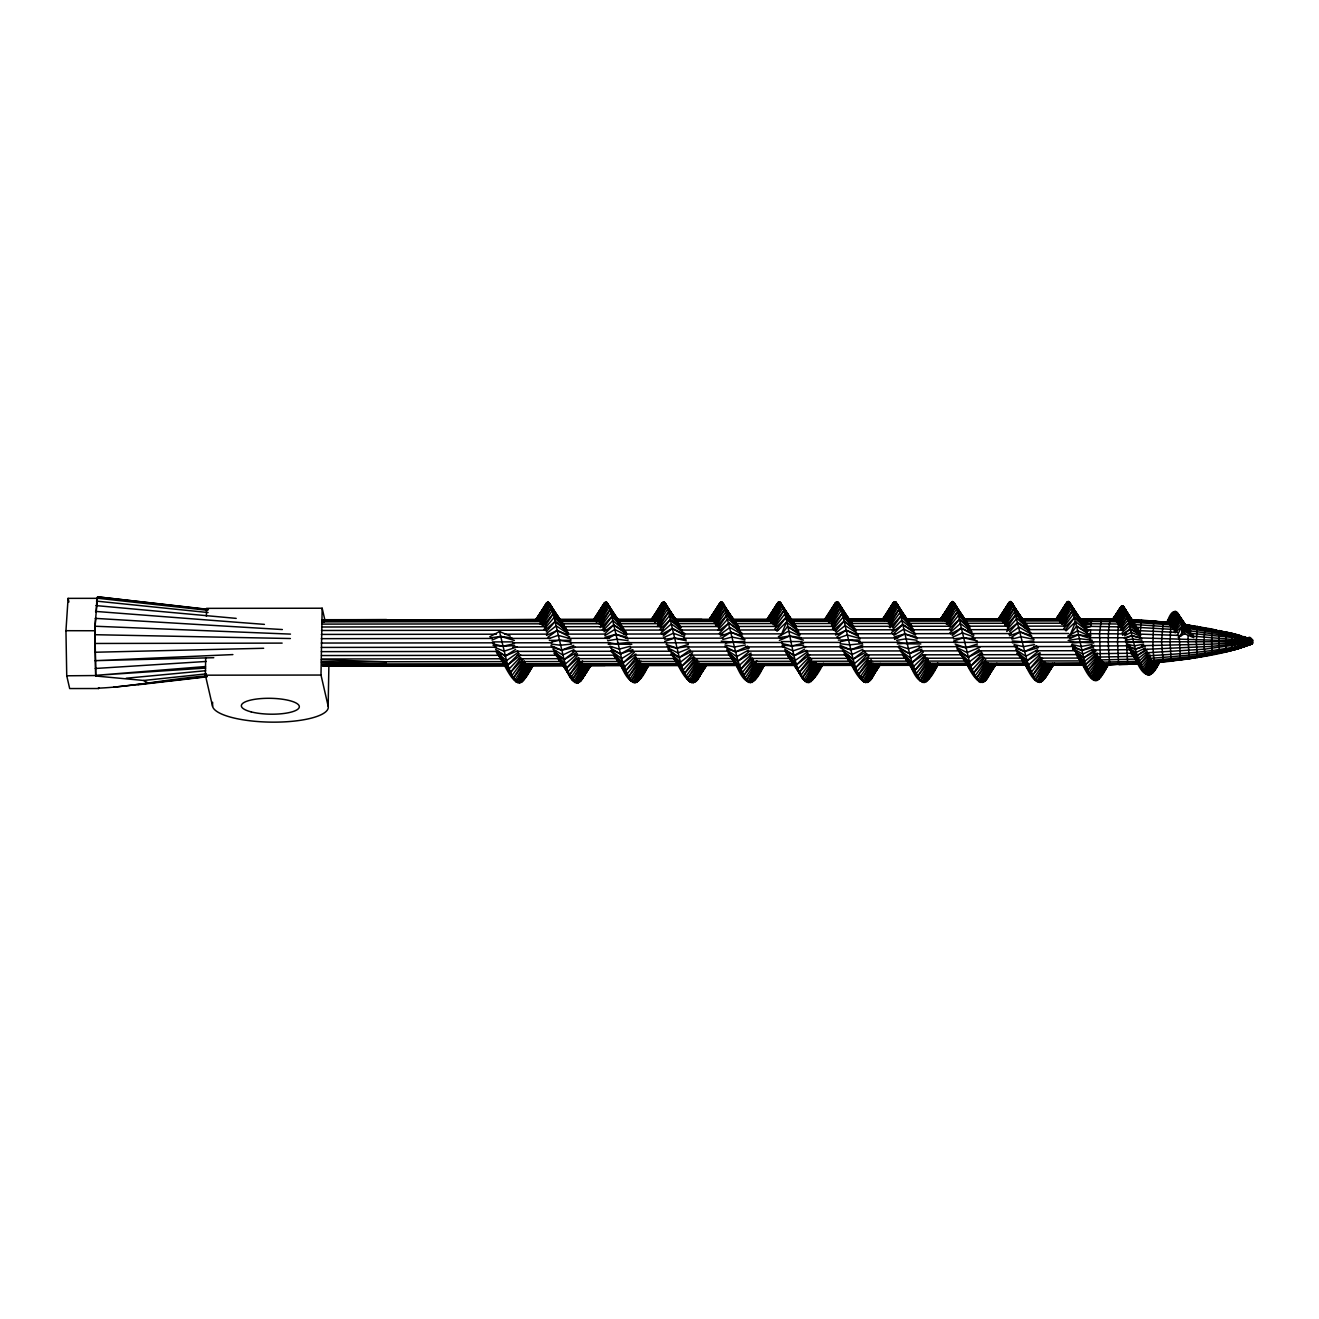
<?xml version="1.0" encoding="UTF-8"?>
<svg xmlns="http://www.w3.org/2000/svg" width="1319" height="1319" viewBox="0 0 1319 1319"><rect width="100%" height="100%" fill="white"/><g stroke="black" fill="none" stroke-linecap="round" stroke-linejoin="round"><path stroke-width="1.5" d="M206.423 673.861L143.689 680.472L95.71 676.02L94.952 626.228L97.573 596.847L207.99 609.345M1123.079 630.218L1090.533 629.971L1090.335 641.842L1126.426 641.809L1127.729 664.199L1139.435 663.82M1126.426 641.809L1126.459 637.786L1090.351 637.704M1185.204 625.288L1225.697 632.312L1252.456 639.946L1238.244 634.983L1238.343 648.783L1252.473 643.557C1250.461 646.129 1250.412 637.423 1252.473 639.946L1225.582 633.005L1185.023 626.492M328.876 665.699L328.167 706.176A57.937 15.877 1 0 1 274.022 722.152A57.937 15.877 1 0 1 212.557 706.308L205.385 675.18L205.682 657.917M206.407 616.286L206.539 608.356L322.166 608.224L324.853 619.897M212.557 706.308L212.623 702.269M328.167 706.176L320.995 675.048L322.166 608.224M1171.371 622.667L1141.281 620.078L1139.83 637.901L1252.358 641.413L1251.187 641.743M1188.007 635.857L1189.128 658.873L1231.666 650.448L1231.649 633.301L1238.327 634.95L1238.557 636.137M1250.132 643.045L1249.95 644.892L1252.456 643.557C1221.361 656.087 1187.116 659.022 1154.059 662.649L1152.872 645.552L1153.548 623.392L1154.257 620.985L1159.698 621.974M1183.885 624.25L1235.062 634.159L1225.813 631.933L1225.961 651.949L1248.318 645.304L1253.05 642.155L1250.28 642.633M1248.417 644.2C1248.615 650.185 1245.383 630.334 1252.456 639.946L1226.06 632.131L1185.814 624.942M98.595 688.518L98.645 687.644L98.595 688.518L69.676 688.551L66.741 675.79L65.95 630.696L68.093 598.364L96.996 598.331L96.073 612.296M95.71 676.02L94.853 630.663L95.677 618.265M95.66 675.542L66.741 675.79M1115.478 619.073L1091.885 618.809L1090.681 626.624L1084.96 628.091M1079.849 620.936L1080.129 619.468L1118.545 620.194L1117.539 641.809L1118.578 663.572L1119.122 664.677L1127.992 664.38M1251.896 642.386L1251.385 639.385L1252.489 639.979L1243.768 636.566L1243.784 647.085L1244.081 645.7M1133.153 620.721L1170.909 623.541L1170.052 641.809L1171.173 661.017L1189.128 658.873L1189.524 657.554M1175.114 632.856L1182.335 625.767L1183.835 630.993L1180.901 635.742C1185.352 625.536 1175.41 595.166 1166.87 623.26M1171.849 659.665L1171.404 661.165L1156.038 662.666M1180.868 658.659L1180.439 660.077L1179.235 635.428L1139.896 634.126M1197.734 627.58L1197.372 626.278L1196.317 641.825L1197.421 657.587L1197.784 656.367M1205.582 628.833C1203.62 630.086 1203.653 653.532 1205.615 655.114M1212.985 653.812C1211.221 652.377 1211.188 631.24 1212.952 630.119M1223.076 651.355L1225.961 651.949M1049.594 665.139L1080.492 665.089L1081.052 663.787M1180.901 635.742L1183.077 628.322L1193.118 635M601.777 608.999L604.267 603.03L606.691 602.354L617.177 619.073M775.539 607.696L778.012 602.42L779.628 601.843C792.439 615.264 793.741 724.18 823.419 663.325M1064.581 607.35L1067.055 602.058L1068.654 601.497L1081.085 620.573M1118.842 611.126L1120.078 608.01L1112.148 619.897M1171.107 617.457L1173.069 613.137M850.392 662.286C857.334 677.966 868.644 693.843 875.536 669.673M940.496 619.749L952.565 601.546L964.881 619.468L1003.957 619.551M1087.829 631.306L1075.595 621.678L1070.237 634.802L1076.584 626.129L1070.286 603.344L1060.229 620.589M798.786 631.669L786.553 622.024L781.145 635.148L787.542 626.476L799.693 633.483M676.598 662.22C683.407 676.367 694.272 694.569 701.576 671.305M965.623 661.858C972.433 676.004 983.298 694.223 990.618 670.959M386.434 620.309L539.042 619.468M536.619 620.507L546.627 602.882L535.019 621.348L546.627 602.882L548.226 602.074L560.624 620.309M502.654 661.891C516.207 688.617 520.989 688.864 533.074 664.908M821.638 664.809L813.856 678.18L822.116 664.545M620.045 663.375C629.707 687.463 638.412 688.205 648.157 665.666M910.126 664.727C920.134 690.562 928.807 684.231 938.304 663.655M1102.602 664.792L1119.386 664.133L1104.695 664.941M1136.319 660.44C1144.035 679.813 1152.839 678.197 1159.516 661.808M719.564 603.393L710.018 619.023L721.18 601.86L734.419 620.491M999.044 618.677L1010.206 601.497L1023.462 620.128M1081.201 661.462C1092.495 686.886 1098.249 685.303 1108.751 663.49M1171.223 625.222L1177.537 613.038L1186.457 626.129M1168.354 624.068L1174.982 611.34L1167.381 623.195M757.815 663.671L746.241 680.423L735.441 663.078C745.12 688.056 754.353 687.727 763.882 665.386L759.117 671.932M1024.335 662.633C1037.525 691.601 1042.208 684.495 1054.062 663.441L1046.775 674.751L1054.59 663.391M1155.708 660.687L1148.157 675.13L1156.878 661.446M1159.022 660.588L1152.311 673.3L1159.632 661.742M597.095 620.474L606.691 602.354L617.292 619.386L654.323 619.32M587.565 664.924L578.035 682.945C568.637 682.154 567.483 667.859 561.35 662.649M654.719 622.683L665.139 603.03L664.331 602.173L661.907 603.195L651.223 619.963L661.907 603.195L651.85 620.573M702.664 664.809L693.069 682.929L703.538 665.815M770.89 620.491L780.436 602.47L792.059 620.919L782.068 605.503L770.807 622.7M761.508 664.628L752.044 682.5L762.398 665.452M886.121 620.128L895.716 602.008L893.309 602.684L883.252 619.287M876.607 664.578L867.078 682.599L878.52 663.77M944.701 620.557L954.181 602.684L960.232 613.137M991.69 664.463L982.094 682.582L993.619 663.754M1059.932 620.128L1069.462 602.123L1081.184 620.738M1050.551 664.281L1041.07 682.154L1052.463 663.391M540.427 621.364L549.858 603.69L557.953 617.407M528.721 665.007L519.059 683.176L529.595 666.079M646.425 664.644L636.995 682.319L647.299 665.37M712.326 620.177L721.971 601.992L731.468 617.374M828.53 622.782L838.884 603.344L838.076 602.222L835.652 602.536L825.018 619.452L833.179 608.158M817.747 664.644L808.102 682.83L819.676 664.018M935.468 664.281L926.037 681.972L937.364 663.309M1001.352 619.815L1011.014 601.645L1018.4 613.599M538.185 620.903L548.226 602.074L556.634 615.759M644.15 664.133L634.093 682.978L644.678 665.947M828.134 618.842L837.268 601.728L846.716 617.111M933.192 663.787L923.135 682.615L934.775 663.886M531.326 664.595L521.961 682.038L532.216 665.221M714.238 621.529L723.603 604.086L737.997 661.182L744.806 678.428L756.859 660.704M820.369 664.232L811.004 681.692L821.259 664.875M1003.264 621.183L1012.629 603.739L1027.039 660.835L1033.849 678.065L1044.796 661.957M653.416 620.705L663.523 601.909L668.749 610.433M759.249 663.869L749.126 682.665L760.832 664.067M942.442 620.359L952.565 601.546L958.831 611.785M1048.275 663.523L1038.168 682.319L1049.858 663.704M1115.956 621.084L1123.689 606.789L1122.485 605.8L1112.692 619.369M1177.092 635.494L1182.335 625.767L1191.073 633.549M599.007 622.106L608.323 604.926L607.498 603.344L596.386 622.601M584.96 664.529L575.133 682.615L569.94 674.124M704.346 665.848L695.97 681.313L706.16 664.677M768.993 619.914L778.82 601.827L780.897 605.223M888.05 621.76L897.349 604.58L895.716 602.008L884.439 620.507M873.986 664.182L864.159 682.269L860.004 675.476M994.312 663.787L984.996 680.967L995.202 664.314M1058.019 619.567L1067.846 601.48L1057.393 618.595M1104.943 664.545L1096.089 680.802L1106.394 663.671M1169.112 623.31L1175.625 611.34M1115.033 619.501L1122.485 605.8L1131.768 621.2M1106.888 663.968L1098.249 679.763L1107.317 664.595M1151.289 674.223L1158.016 661.907L1163.21 661.577L1161.561 641.809L1163.16 622.271M595.182 620.177L605.075 602.206L593.501 621.002M589.807 664.661L580.921 680.851L578.035 682.945L588.455 665.831M700.043 664.149L690.167 682.121L687.067 677.059M772.192 623.491L782.068 605.503L793.675 622.337M884.225 619.815L894.117 601.843L883.582 618.941M878.85 664.298L869.963 680.489L879.658 664.792M989.085 663.803L979.193 681.775L976.093 676.713M1061.234 623.145L1071.11 605.157L1083.872 623.673M526.1 664.084L516.158 681.89L507.947 668.502M657.967 622.37L666.787 606.526L665.139 603.03L654.356 620.491M710.43 620.128L720.372 602.321L709.787 619.353M762.778 665.848L754.913 679.928L763.503 666.194M816.131 661.94L805.2 681.527L798.011 669.821M946.02 623.788L955.83 606.179L954.181 602.684L943.398 620.128M999.456 619.782L1009.398 601.975L998.829 618.99M1052.793 663.721L1043.956 679.582L1053.601 664.116M1117.869 621.678L1124.909 609.098L1123.689 606.789L1115.165 620.853M1102.981 664.248L1093.929 680.357L1090.879 675.312M1172.162 624.86L1178.197 614.159L1186.193 625.833M1147.118 674.784L1154.174 662.303M541.763 624.827L551.523 607.63L549.858 603.69L539.125 620.87M590.632 665.139L580.921 680.851L590.961 664.694M641.199 663.589L631.191 681.198L625.058 671.272M647.678 665.534L639.88 679.285L648.404 665.782M825.661 620.144L835.652 602.536L824.754 619.122M831.761 622.749L840.549 607.284L838.884 603.344L828.167 620.524M930.241 663.243L920.233 680.851L910.011 664.298M937.694 663.457L928.906 678.922L938.518 663.754M1114.192 618.677L1121.282 606.212L1112.923 619.666L1120.078 608.01M538.828 620.458L549.034 602.585L558.052 617.704M520.51 682.912L530.189 665.98M653.696 620.804L664.331 602.173L675.295 620.771M635.544 682.945L645.271 665.93M694.519 682.418L704.742 664.545M769.9 618.858L779.628 601.843L787.558 615.445M827.854 620.111L838.076 602.222L848.101 619.023M809.553 682.566L820.187 663.935M942.739 620.441L953.373 601.81L960.347 613.648M924.586 682.599L935.286 663.886M983.562 682.071L993.768 664.199M1058.943 618.512L1068.654 601.497L1077.574 616.781M1115.346 619.666L1123.079 606.13L1132.048 621.348M1097.161 680.472L1106.839 663.539M1169.491 623.475L1176.251 611.62L1183.225 623.458M1150.25 674.85L1157.983 661.297M595.133 620.721L605.883 601.975M579.486 682.187L588.62 666.26M712.623 620.458L722.779 602.75L730.841 616.055M750.577 682.896L760.354 665.848M893.309 602.684L883.334 619.188M885.131 618.677L894.909 601.629L896.887 605.025M868.512 681.841L878.685 664.133M1001.665 620.095L1011.821 602.387L1020.89 617.374M1039.619 682.533L1050.369 663.787M1108.372 663.325L1100.359 677.274L1108.751 663.737M576.584 683.094L586.411 666.046M711.337 618.891L721.18 601.86L723.125 605.256M753.479 681.511L762.58 665.765M886.434 620.491L896.524 602.997L906.219 618.726M865.61 682.731L876.426 663.985M1000.379 618.545L1010.206 601.497L1013.14 606.608M1042.521 681.165L1052.628 663.655M532.596 665.155L524.83 678.543L533.321 665.337M715.574 625.206L725.285 608.471L738.211 625.701M756.298 663.061L746.241 680.423L741.278 671.503M941.898 618.479L950.95 602.849L940.266 619.617M1004.616 624.843L1014.311 608.125L1027.254 625.338M1045.324 662.699L1035.267 680.06L1024.467 662.732M536.553 620.87L547.434 602.173M638.445 681.099L647.481 665.567M702.483 664.149L691.618 682.83L689.656 679.433M771.203 620.952L781.244 603.706M826.584 618.825L836.46 601.827M927.488 680.736L937.529 663.49M980.644 682.484L991.525 663.787M1113.978 619.435L1121.875 605.833L1123.837 609.23M1117.259 619.848L1124.299 607.779L1132.939 621.562M1095.017 680.769L1104.893 663.787M1099.304 678.691L1107.35 664.891M527.551 665.93L517.609 682.83L515.68 679.466M523.412 680.571L532.398 665.32M651.784 620.837L662.715 602.255M655.972 621.447L665.963 604.498L676.828 621.43M817.582 663.886L806.651 682.484L804.705 679.104M812.438 680.225L821.44 664.957M941.815 618.792L951.757 601.893M944.998 621.101L954.989 604.151L965.871 621.068M582.355 662.83L572.248 679.895L561.498 662.847M768.103 618.974L777.204 603.607L767.543 618.529M871.397 662.468L861.274 679.549L850.524 662.501M1057.129 618.627L1066.23 603.245L1055.497 619.831M600.706 625.387L610.021 609.757L608.323 604.926L597.705 621.447M643.639 663.935L632.642 682.385L630.597 678.823M706.061 665.188L698.806 677.356L706.704 665.337M768.021 619.188L778.012 602.42M889.731 625.041L899.047 609.394L897.349 604.58L886.731 621.084M921.684 682.038L932.681 663.589M995.087 664.842L987.849 677.01L996.867 663.259M1057.047 618.842L1067.055 602.058M539.751 623.673L550.683 605.388L561.597 621.974M697.405 679.615L706.341 664.661L703.934 668.024M829.783 621.661L839.708 605.025L849.535 619.963M986.431 679.269L995.383 664.298M1149.195 675.147L1157.422 661.462M1114.291 619.419L1122.485 605.8L1128.124 615.989M1102.074 661.363L1091.786 678.428L1082.272 663.094M593.22 621.298L604.267 603.03M758.738 663.572L747.675 681.841L742.581 673.036M1046.758 664.891L1036.718 681.494L1032.645 674.438M1169.854 623.805L1176.894 612.181L1183.011 622.749M1151.372 659.665L1144.002 671.866L1135.263 658.841M536.833 620.837L548.226 602.074L551.194 607.498M593.286 621.216L603.459 604.465L592.66 620.804M710.644 620.655L721.971 601.992L725.945 609.197M697.454 662.187L687.281 678.939L676.449 661.907M826.914 618.776L837.268 601.728L840.219 607.152M1000.709 618.595L1011.014 601.645L1012.992 605.24M986.48 661.841L976.324 678.593L965.492 661.561M595.413 620.87L606.691 602.354L614.654 616.632M582.355 678.922L590.78 665.056M652.064 620.721L663.523 601.909L665.37 605.322M713.892 623.343L724.428 606.015L735.408 622.238M871.381 678.56L879.822 664.71M942.145 618.66L952.565 601.546L955.319 606.674M1002.918 622.98L1013.47 605.652L1024.434 621.876M1118.792 624.794L1126.179 612.643L1124.909 609.098L1116.566 622.238M768.35 618.941L778.82 601.827L780.65 605.24M769.208 620.787L780.436 602.47L787.443 614.835M774.517 625.865L783.783 610.746L796.429 626.393M880.004 664.331L872.799 676.103L880.647 664.397M1058.25 620.425L1069.462 602.123L1077.491 616.253M1063.559 625.519L1072.825 610.4L1086.724 627.613M584.416 664.133L573.683 681.56L568.621 672.855M873.442 663.787L862.708 681.198L854.613 667.282M998.928 618.71L1008.59 603.03M1103.591 662.154L1092.857 679.582L1086.774 669.145M1167.266 622.7L1173.712 612.247M1167.134 622.914L1172.426 614.308L1165.238 624.019M1153.581 661.94L1146.079 674.124L1141.001 665.436M1173.844 629.344L1180.208 619.04L1190.661 630.927M599.716 622.271L609.164 607.07L619.732 622.255M756.331 677.785L763.685 665.963M888.742 621.925L898.19 606.724L908.775 621.892M1045.373 677.438L1053.766 663.919M1118.199 622.552L1125.536 610.73L1133.779 622.535M1101.414 675.526L1108.751 663.704M1171.503 627.366L1178.856 615.544L1187.084 627.349M1154.356 670.58L1159.599 662.122M524.204 660.77L513.289 678.246L503.907 662.286M812.141 662.171L802.331 677.884L791.697 661.528M1153.334 672.08L1159.615 662.006M1167.018 623.376L1174.355 611.653M1155.362 668.799L1159.566 662.072M699.499 663.671L688.716 680.818L680.653 667.117M988.541 663.309L977.758 680.472L970.702 668.486M1104.448 663.605L1093.929 680.357L1092 676.812M659.302 626.739L668.519 612.181L666.787 606.526L656.697 621.595M712.936 620.952L723.603 604.086M948.345 626.377L957.561 611.818L955.83 606.179L945.739 621.233M1001.962 620.606L1012.629 603.739M585.817 665.848L575.133 682.615L573.221 679.071M641.281 676.911L648.585 665.436M773.528 622.634L782.925 607.878L793.543 622.617M875.915 663.82L864.159 682.269L861.307 676.927M930.324 676.565L938.666 663.441M1061.515 623.936L1071.951 607.515L1083.773 623.903M525.572 663.506L514.723 680.357L507.716 668.568M639.303 660.077L628.339 677.109L618.182 661.792M814.598 663.144L803.749 679.994L794.747 664.858M940.365 619.551L950.125 604.382M928.329 659.714L917.381 676.746L907.208 661.446M1169.788 625.008L1177.537 613.038L1184.38 624.992M701.972 663.886L690.167 682.121L687.331 676.845M991.014 663.539L979.193 681.775L977.313 678.263M526.232 675.971L532.909 665.749M657.637 624.431L667.645 609.098L678.329 623.376M815.274 675.608L823.056 663.688M946.663 624.068L956.687 608.751L967.355 623.03M544.483 627.053L553.271 613.681L551.523 607.63L540.361 623.871M832.437 628.372L842.313 613.335L840.549 607.284L830.508 621.892M1059.833 622.354L1071.11 605.157L1080.986 620.606M528.029 663.902L516.158 681.89L514.278 678.411M640.655 662.929L629.757 679.433L620.194 663.605M767.658 618.578L776.38 605.372M817.071 663.556L805.2 681.527L803.32 678.065M882.774 618.809L892.485 604.102L882.906 618.99M929.697 662.583L918.799 679.071L909.236 663.259M1055.612 619.881L1065.406 605.025M651.454 620.111L660.258 606.855L650.959 619.963M753.314 660.984L743.388 675.889L732.16 659.352M1042.34 660.638L1032.431 675.542L1022.324 660.654M591.604 664.743L583.756 676.449L589.56 667.15M1102.453 673.465L1109.032 663.671M542.422 625.206L552.381 610.417L563.098 624.184M642.716 664.116L631.191 681.198L626.525 672.674M709.523 618.71L718.74 605.042L709.688 618.99M700.208 674.586L706.852 664.727M831.448 624.843L841.423 610.07L852.14 623.838M931.758 663.77L920.233 680.851L915.567 672.327M997.395 620.062L1007.765 604.696M989.25 674.223L995.894 664.364M1099.733 660.127L1089.659 675.064L1090.714 676.911L1101.662 660.803M1153.004 661.38L1145.04 673.152L1140.984 665.996M592.775 620.952L602.618 606.46M1112.89 619.073L1119.468 609.394M1102.041 663.391L1091.786 678.428L1084.713 665.98M718.311 627.663L727.049 614.901L739.382 628.207M1007.353 627.316L1016.092 614.539L1029.793 629.328M1150.827 658.824L1142.979 670.299L1136.203 652.41L1126.179 612.643L1118.001 624.349M757.733 675.097L764.443 665.37M579.371 660.506L569.412 674.949L570.814 677.686L582.553 660.951M768.895 617.341L772.225 612.527M868.413 660.143L858.455 674.586L859.856 677.339L871.595 660.588M1056.832 618.595L1063.477 608.949L1056.404 618.529M1046.857 663.309L1035.267 680.06L1028.342 667.579M534.558 621.15L544.978 606.081M1172.492 627.333L1179.516 617.177L1187.446 628.223M716.233 625.668L726.159 611.455L737.684 625.635M874.184 673.119L880.795 663.638M1005.276 625.305L1015.185 611.109L1026.726 625.288M1119.122 625.882L1126.838 614.835L1135.807 625.865M1103.459 671.107L1107.878 664.792M1120.82 626.822L1127.514 617.276L1138.297 629.064M998.73 618.627L1006.941 606.921M714.568 623.607L725.285 608.471L736.018 623.574M1003.611 623.244L1014.311 608.125L1025.061 623.227M583.872 663.506L572.248 679.895L564.367 665.947M642.683 674.025L648.635 665.633M872.914 663.16L861.274 679.549L853.409 665.584M939.985 619.6L949.301 606.493M931.709 673.679L938.848 663.605M1174.223 630.466L1180.901 621.101L1190.348 631.224M593.435 620.622L598.199 613.978M602.387 629.674L611.802 616.534L610.021 609.757L599.354 624.316M695.195 658.626L684.479 673.564L685.864 676.515L697.652 660.258M883.664 618.611L889.616 610.301L882.592 619.518M892.6 627.679L900.844 616.187L899.047 609.394L888.379 623.969M984.221 658.28L973.504 673.218L974.906 676.152L985.507 661.528M535.893 619.881L544.137 608.521M600.26 627.564L610.895 612.923L622.469 626.492M889.286 627.217L899.937 612.56L911.511 626.146M698.971 662.962L687.281 678.939L679.45 665.32M987.997 662.6L976.324 678.593L967.503 663.276M527.616 672.888L533.536 664.792M767.361 618.891L772.027 612.494M816.642 672.525L822.578 664.446M712.26 616.402L715.854 611.604L709.507 619.65M1002.489 614.456L1004.88 611.258L999.802 617.688M521.269 658.099L510.502 672.459L513.289 678.246L525.028 662.715M810.311 657.736L799.528 672.113L787.657 656.17M1152.427 660.671L1144.002 671.866L1138.346 661.643M522.538 661.462L511.887 675.608L501.847 660.473M651.124 620.491L655.856 614.209M811.581 661.116L800.913 675.246L790.889 660.127M877.893 666.557L880.235 663.457M941.337 618.562L944.899 613.863M1156.351 666.771L1160.011 661.891M593.566 619.864L600.607 610.549M776.215 630.317L785.596 617.886L795.604 627.415M814.07 662.352L802.331 677.884L793.989 663.704M1065.257 629.954L1074.639 617.523L1086.065 628.421M644.035 670.679L647.58 666.029M775.259 626.509L784.673 614.11L796.297 627.036M933.077 670.316L937.793 664.116M1064.301 626.162L1073.715 613.747L1086.625 628.124M1165.6 623.903L1171.767 615.759M703.934 668.205L706.308 665.106M773.165 624.728L783.783 610.746L794.615 624.695M992.976 667.859L995.334 664.76M1062.191 624.365L1072.825 610.4L1083.657 624.349M1100.804 660.704L1089.659 675.064L1079.717 660.143M640.919 661.05L628.339 677.109L621.628 658.643L611.802 616.534L602.305 626.772M928.691 662.303L917.381 676.746L910.654 658.28L900.844 616.187L889.995 627.877M1172.888 628.405L1180.208 619.04L1188.353 629.938M636.385 657.175L625.569 670.942L613.747 655.675M637.654 660.638L626.937 674.256L616.962 659.681M767.543 619.633L769.917 616.616M925.41 656.829L914.611 670.58L902.773 655.329M927.867 658.775L915.98 673.91L905.988 659.335M1056.585 619.287L1061.333 613.22M1099.321 659.253L1088.62 672.871L1089.659 675.064L1081.201 661.413M1150.3 657.835L1141.974 668.436L1135.313 658.709M1157.324 664.512L1159.813 661.363M657.126 626.558L668.519 612.181L681.214 627.25M947.438 624.596L957.561 611.818L970.256 626.904M1098.579 656.532L1087.598 670.382L1088.62 672.871L1079.75 659.929M660.539 626.855L669.425 615.709L668.519 612.181L678.939 624.926M817.994 668.997L821.819 664.215M949.581 626.509L958.468 615.363L957.561 611.818L967.965 624.579M661.446 630.795L670.365 619.633L669.425 615.709L680.588 627.448M950.488 630.449L959.408 619.287L958.468 615.363L969.63 627.102M754.748 661.94L743.388 675.889L734.106 660.967M1043.791 661.577L1032.431 675.542L1024.171 662.27M1118.842 627.86L1127.514 617.276L1135.478 626.327M753.512 658.824L742.003 672.838L732.49 659.451M1042.554 658.478L1031.046 672.492L1021.516 659.104M751.039 656.78L740.635 669.343L729.226 655.246M1040.064 656.433L1029.677 668.997L1016.998 653.317M543.181 625.833L553.271 613.681L566.016 628.141M832.223 625.47L842.313 613.335L853.772 626.344M1148.816 653.416L1139.979 663.919L1130.845 653.449M544.071 629.394L554.194 617.374L553.271 613.681L563.724 625.8M833.097 629.048L843.22 617.028L842.313 613.335L852.75 625.453M1120.606 628.949L1128.19 619.93L1138 629.625M1174.025 632.362L1181.61 623.343L1190.002 631.653M580.822 661.528L569.412 674.949L558.234 658.923M871.117 659.681L858.455 674.586L847.26 658.577M546.247 631.867L555.134 621.447L554.194 617.374L566.774 629.822M835.29 631.521L844.176 621.101L843.22 617.028L855.817 629.476M579.585 658.313L568.027 671.717L569.412 674.949L560.575 661.198M868.627 657.967L857.07 671.355L858.455 674.586L849.601 660.852M577.112 656.12L566.675 668.041L568.027 671.717L558.564 658.906M717.008 626.377L727.049 614.901L737.535 626.36M867.457 654.273L855.718 667.694L857.07 671.355L847.589 658.56M1006.034 626.03L1016.092 614.539L1026.578 625.997M1122.42 630.202L1128.899 622.799L1139.204 631.554M696.745 659.797L684.479 673.564L673.745 658.659M985.771 659.434L973.504 673.218L962.771 658.296M717.899 630.02L727.989 618.759L739.217 629.13M1006.941 629.658L1017.015 618.397L1029.644 630.07M694.701 657.406L683.11 670.151L684.479 673.564L676.779 662.056M983.743 657.06L972.136 669.805L973.504 673.218L964.717 660.061M1150.382 656.005L1140.968 666.293L1134.258 656.813M719.201 633.582L728.945 622.964L739.943 631.01M1009.629 631.719L1017.971 622.617L1028.985 630.647M692.228 655.065L681.758 666.326L683.11 670.151L673.663 657.983M982.573 653.317L970.8 665.963L972.136 669.805L962.705 657.62M1099.716 657.39L1087.598 670.382L1077.128 656.565M522.802 659.335L510.502 672.459L499.819 658.115M811.844 658.972L799.528 672.113L790.773 659.566M603.162 630.548L612.741 620.54L626.476 632.296M892.188 630.185L901.784 620.194L913.985 630.63M520.28 657.324L509.15 668.881L510.502 672.459L501.748 659.912M809.322 656.977L798.176 668.519L788.004 656.038M1097.721 656.054L1086.576 667.612L1087.598 670.382L1078.662 657.967M637.918 658.478L625.569 670.942L617.308 659.648M774.781 628.8L785.596 617.886L798.011 629.839M926.96 658.115L914.611 670.58L907.521 660.918M1063.823 628.454L1074.639 617.523L1087.037 629.493M519.191 653.466L507.815 664.891L509.15 668.881L498.961 656.4M605.405 633.235L613.731 624.876L626.327 633.12M808.234 653.103L796.841 664.545L785.976 653.136M893.045 634.274L902.757 624.53L913.787 631.735M1097.161 652.987L1085.586 664.562L1086.576 667.612L1077.672 656.681M635.395 656.318L624.217 667.183L614.077 655.444M925.839 654.62L913.259 666.837L903.119 655.098M1147.695 652.872L1139.006 661.314L1131.01 652.889M776.99 631.257L786.553 622.024M1066.032 630.894L1075.595 621.678M1121.678 629.691L1128.899 622.799L1137.654 630.367M752.506 658.082L740.635 669.343L732.408 658.692M1041.532 657.736L1029.677 668.997L1021.45 658.346M660.077 629.311L670.365 619.633L680.406 628.471M949.103 628.949L959.408 619.287L969.432 628.124M634.324 652.41L622.898 663.061L614.572 654.966M923.366 652.064L911.94 662.715L903.614 654.62M1149.888 654.818L1139.979 663.919L1133.829 655.658M751.451 654.438L739.299 665.436L728.286 653.466M1040.493 654.076L1028.342 665.089L1017.328 653.103M578.579 657.472L566.675 668.041L554.046 653.169M869.106 655.807L855.718 667.694L844.341 654.306M660.835 633.186L671.338 623.92L670.365 619.633L682.269 630.4M949.878 632.84L960.364 623.557L959.408 619.287L971.312 630.053M1122.139 632.461L1129.625 625.833L1139.665 633.038M544.862 630.334L555.134 621.447L566.115 630.301M833.905 629.971L844.176 621.101L855.141 629.954M748.928 651.784L737.997 661.182L728.764 653.037M1037.971 651.438L1027.039 660.835L1017.806 652.691M577.541 653.779L565.356 663.985L566.675 668.041L557.739 657.142M866.583 653.416L854.399 663.638L855.718 667.694L844.226 653.68M693.695 656.483L681.758 666.326L670.86 654.158M982.721 656.12L970.8 665.963L959.886 653.812M663.144 636.038L672.344 628.471L671.338 623.92L684.709 633.532M952.17 635.692L961.37 628.124L960.364 623.557L972.07 631.966M1097.342 654.9L1085.586 664.562L1076.238 654.471M547.154 633.038L556.123 625.849L555.134 621.447L568.571 632.757M836.18 632.675L845.149 625.503L844.176 621.101L856.113 631.141M1122.551 635.247L1130.383 628.998L1139.204 634.027M719.284 630.581L728.945 622.964L741.921 633.054M1006.71 631.488L1017.971 622.617L1030.947 632.691M575.035 651.009L564.07 659.615L565.356 663.985L554.376 652.872M864.06 650.663L853.113 659.253L854.399 663.638L844.787 653.911M692.673 652.74L680.456 662.138L681.758 666.326L672.855 656.17M981.699 652.377L969.481 661.775L970.8 665.963L961.897 655.823M1095.298 653.07L1084.614 661.297L1085.586 664.562L1076.502 654.587M1147.217 651.471L1138.05 658.511L1130.531 651.487M520.774 655.048L507.815 664.891L496.95 653.499M809.8 654.686L796.841 664.545L788.482 655.691M547.962 637.176L557.129 630.498L567.582 634.868M837.004 636.83L846.171 630.136L858.356 635.247M719.993 634.571L729.935 627.465L741.69 634.225M1009.035 634.225L1018.977 627.119L1030.733 633.878M1094.836 649.855L1083.657 657.835L1084.614 661.297L1075.579 652.872M604.086 631.702L613.731 624.876L626.723 634.142M690.167 649.855L679.186 657.653L670.003 651.273M891.529 632.493L902.757 624.53L915.765 633.779M979.209 649.509L968.212 657.291L957.495 649.855M518.202 652.41L506.512 660.588L507.815 664.891L499.456 656.054M807.244 652.064L795.555 660.225L785.052 651.273M635.89 654.043L622.898 663.061L610.713 651.108M923.3 654.818L911.94 662.715L901.108 652.097M1145.106 650.069L1137.126 655.543L1129.212 649.558M1149.871 660.539C1184.198 657.274 1219.844 655.131 1252.407 643.161C1218.657 653.564 1182.846 655.823 1147.794 658.527M1251.253 643.672L1252.39 642.93C1218.261 651.751 1182.665 653.597 1147.612 655.873M1122.502 634.043L1130.383 628.998L1140.902 635.115M515.647 649.443L505.259 655.988L496.669 650.861M722.4 637.621L730.973 632.197L742.597 636.121M804.672 649.08L794.285 655.642L785.695 650.514M1011.426 637.275L1020.016 631.85L1031.623 635.774M604.811 635.692L614.736 629.476L626.509 635.395M633.334 651.289L621.628 658.643L611.142 650.58M751.022 653.02L737.997 661.182L727.692 651.817M893.853 635.346L903.762 629.13L915.534 635.033M922.377 650.943L910.654 658.28L900.185 650.234M1040.048 652.658L1027.039 660.835L1016.735 651.471M1251.236 643.359L1252.374 642.666L1204.412 649.179L1145.601 652.856M1147.629 649.476L1137.126 655.543L1130.845 650.613M576.518 652.641L564.07 659.615L554.87 652.344M865.561 652.295L853.113 659.253L843.896 651.998M748.467 650.135L736.727 656.648L726.785 649.855M1037.509 649.789L1025.77 656.301L1015.811 649.509M630.779 648.206L620.375 653.96L611.802 649.69M921.552 646.904L909.418 653.614L899.129 648.486M1095.924 651.075L1083.657 657.835L1075.826 651.949M661.676 634.274L672.344 628.471L684.512 634.538M950.719 633.911L961.37 628.124L973.537 634.175M489.794 636.747L499.538 631.521L510.338 636.137M778.358 636.648L788.564 631.174L799.38 635.791M1067.763 636.121L1077.672 630.812L1089.824 636.022M1124.546 635.824L1131.141 632.279L1140.407 636.253M1178.114 637.242L1184.627 633.763L1193.876 637.72M607.218 638.841L615.792 634.274L627.415 637.275M894.546 639.402L904.818 633.928L916.441 636.912M1251.451 643.82L1252.539 643.276L1248.368 644.991M1251.286 643.919L1252.423 643.342L1235.178 649.64L1235.062 634.159L1244.015 637.44M691.651 651.537L679.186 657.653L667.909 649.113M980.693 651.174L968.212 657.291L956.934 648.75M573.897 649.657L562.817 654.982L552.892 649.08M862.939 649.294L851.86 654.636L840.269 647.744M1093.814 648.849L1082.734 654.191L1072.809 648.288M1145.436 647.975L1136.203 652.41L1127.926 647.497M747.659 646.129L735.507 651.899L726.95 648.503M1036.701 645.782L1024.533 651.537L1015.976 648.14M546.495 635.379L557.129 630.498L569.61 636.846M835.521 635.033L846.171 630.136L858.653 636.5M1069.709 638.66L1078.447 634.703L1089.675 636.467M1205.451 655.889L1235.276 649.476L1252.44 643.474L1250.049 644.397M664.1 637.357L673.382 633.235L684.495 637.159M953.142 636.995L962.408 632.873L973.537 636.813M492.053 640.078L500.593 636.368L511.953 637.934M779.364 640.457L789.636 636.022L800.996 637.588M517.757 650.745L505.259 655.988L495.614 649.459M806.783 650.399L794.285 655.642L784.657 649.113M1124.942 638.528L1131.933 635.643L1139.814 637.671M1094.209 645.37L1081.827 650.415L1073.089 647.25M689.046 648.42L677.933 652.938L668.024 647.942M979.935 647.316L966.975 652.575L957.066 647.596M573.781 645.37L561.597 650.168L551.837 647.283M862.824 645.024L850.64 649.805L840.862 646.937M1141.693 645.7L1211.782 644.134L1252.358 641.743L1139.814 641.809M1144.15 645.832L1135.313 649.162L1128.306 646.359L1135.313 649.162L1144.991 646.343M720.339 636.154L730.973 632.197L743.471 637.687M1009.381 635.807L1020.016 631.85L1032.513 637.341M1086.625 635.049L1090.417 633.697L1126.525 633.895M548.935 638.577L558.184 635.329L571.176 638.94M632.889 649.591L620.375 653.96L610.763 648.239M837.961 638.215L847.227 634.967L860.219 638.577M921.915 649.228L909.418 653.614L898.19 646.92M517.015 646.92L504.039 651.207L494.757 647.398M806.041 646.557L793.065 650.861L781.936 646.277M664.694 641.364L674.454 638.132L686.094 639.237M953.736 641.001L963.497 637.786L975.137 638.891M688.353 644.43L676.746 648.058L666.985 646.195M977.395 644.068L965.772 647.711L956.011 645.848M1086.724 631.141L1090.533 629.971L1084.878 629.773M1124.118 637.951L1131.933 635.643L1141.627 638.511M1244.031 646.294C1247.279 648.519 1247.494 635.626 1243.965 636.978M605.157 637.291L615.792 634.274L628.306 638.891M894.2 636.945L904.818 633.928L917.332 638.544M749.274 648.058L735.507 651.899L724.84 646.442M1038.317 647.711L1024.533 651.537L1013.866 646.079M1093.451 647.349L1081.827 650.415L1071.358 645.634M1251.5 643.045L1250.099 643.738L1251.467 643.54M1238.178 648.437L1197.042 656.813L1153.812 661.808M722.796 639.451L732.045 637.077L745.054 639.715M1011.838 639.105L1021.087 636.731L1034.08 639.352M630.301 646.261L619.172 649.113L609.906 646.178M919.343 645.914L908.197 648.767L898.948 645.815M1238.574 647.678C1242.597 651.899 1242.679 632.675 1238.475 635.527M98.513 688.172C134.736 686.49 170.167 678.625 206.341 675.971M514.476 643.59L502.852 646.294L493.092 645.453M803.518 643.243L791.878 645.947L782.134 645.09M551.474 642.023L559.289 640.259L570.929 640.407M840.516 641.677L848.331 639.913L859.972 640.061M1226.192 651.174L1219.448 653.284L1218.772 641.809L1219.416 630.531L1226.175 632.708M575.381 647.316L561.597 650.168L550.946 645.618M862.461 647.365L850.64 649.805L839.989 645.271M1083.229 625.305L1090.879 623.755L1118.083 624.002M745.449 645.007L734.32 647.002L725.054 644.942M1034.492 644.645L1023.346 646.656L1014.097 644.595M1092.083 644.546L1080.937 646.541L1071.688 644.48M1143.705 644.167L1134.422 645.832L1127.02 644.183M1251.187 641.314L1252.358 641.1L1191.354 636.038M1068.505 636.45L1078.447 634.703L1090.071 638.478M1197.603 657.225L1203.489 656.219M607.63 640.688L616.88 639.204L628.025 640.605M896.656 640.342L905.906 638.841L917.051 640.243M1068.159 640.44L1079.255 638.643L1092.264 640.292M1125.338 640.226L1132.741 639.039L1142.04 640.21M490.553 637.885L500.593 636.368L514.377 640.49M629.641 642.419L608.24 644.348M779.595 637.539L789.636 636.022L803.419 640.127M918.667 642.056L897.283 643.985M1189.326 658.478L1195.937 657.472M1081.531 622.881L1091.11 621.48L1118.298 621.76M688.567 646.475L676.746 648.058L666.111 644.447M977.593 646.112L965.772 647.711L955.137 644.101M1185.863 658.939L1168.255 661.066M725.351 642.996L744.806 641.232M1012.448 642.881L1033.832 640.886M138.05 684.775L206.918 676.812M113.698 687.183L164.413 681.379M168.486 680.917L207.034 676.499M664.512 639.187L674.454 638.132L686.276 640.82M953.555 638.841L963.497 637.786L977.28 640.919M571.572 644.084L560.427 645.238L551.177 644.051M862.461 643.54L849.452 644.876L840.203 643.705M1251.187 642.188L1252.358 642.056L1211.831 646.359L1143.639 649.41M126.195 678.23L205.616 670.728M1081.761 620.754L1091.357 619.881M1091.918 641.529L1072.116 642.963M205.484 666.54L95.66 675.361L205.616 668.073M1251.517 642.023L1252.588 641.298L1249.934 638.676L1249.868 644.727M1044.928 663.144L1083.657 662.83M492.465 641.924L512.86 641.875M781.491 641.578L801.886 641.529M95.281 668.486L206.325 661.446M1251.203 640.886L1252.374 640.803L1231.237 637.374L1189.754 633.252M514.674 645.568L502.852 646.294L492.894 643.787M803.716 645.205L791.878 645.947L781.92 643.441M1141.463 641.974L1127.597 642.485M1045.192 664.545L1083.938 664.314M1139.171 663.638L1109.856 664.694C1108.29 650.514 1107.169 631.273 1110.351 619.518M1138.924 662.765L1100.524 663.886L1099.551 633.714L1101.283 619.419M1132.065 663.655L1139.682 663.292M232.886 654.587L95.017 660.671L213.777 657.703M1136.764 661.281L1100.277 662.237M1117.012 619.27L1080.129 619.468L1092.165 619.386M1136.549 659.088L1100.046 659.929M1134.455 656.4L1096.188 657.093M688.584 642.749L666.326 642.815M977.626 642.402L953.522 642.402M1132.378 653.235L1094.209 653.729M94.836 652.245L263.652 648.272M1080.492 665.089L1084.218 665.023L1080.492 665.089L1079.453 658.066L1040.328 658.115M549.347 640.424L559.289 640.259L571.111 642.089M838.373 640.078L848.331 639.913L860.153 641.743M1130.35 649.673L1092.264 649.987M1091.621 618.99L1080.409 618.809L1091.885 618.809M325.678 620.589L387.011 619.831L387.291 620.837M1106.773 664.364L1110.4 664.331M1130.284 645.799L1092.181 645.98M322.941 619.864L386.714 619.65L323.139 619.716L323.765 622.42M559.635 619.435L596.683 619.402M674.899 619.303L711.947 619.254M732.54 619.238L771.648 619.188M790.163 619.155L829.272 619.106M847.804 619.089L884.851 619.04M905.444 619.023L944.552 618.974M963.084 618.957L1002.193 618.908M1020.708 618.875L1059.816 618.825M322.479 619.914L537.278 619.65M559.916 619.617L594.902 619.584M617.556 619.551L652.542 619.501M675.18 619.485L701.939 619.452M848.101 619.27L885.148 619.221M905.724 619.188L942.788 619.155M963.365 619.122L1000.412 619.073M1021.005 619.056L1058.052 619.007M321.902 620.392L540.823 620.128M559.338 620.095L598.447 620.062M616.979 620.029L656.087 619.979M674.619 619.963L713.727 619.914M732.243 619.897L771.368 619.848M789.883 619.815L831.052 619.765M849.584 619.749L888.693 619.699M907.208 619.683L946.333 619.633M1022.489 619.534L1061.597 619.485M589.016 620.589L595.199 620.589M617.836 620.557L652.823 620.507M675.476 620.491L700.175 620.458M322.1 621.859L542.422 621.595M558.91 621.579L600.079 621.529M618.611 621.496L657.736 621.447M676.268 621.43L715.393 621.381M733.925 621.364L773.049 621.315M791.581 621.298L830.706 621.249M849.238 621.216L890.424 621.167M908.956 621.15L948.064 621.101M964.535 621.084L1003.66 621.035M1022.192 621.002L1063.378 620.952M321.869 624.101L544.236 623.821M562.768 623.805L601.893 623.755M618.364 623.739L659.549 623.689M678.081 623.656L717.206 623.607M735.738 623.59L774.863 623.541M793.395 623.524L832.52 623.475M851.052 623.442L890.177 623.409M908.709 623.376L949.878 623.326M966.349 623.31L1007.535 623.26M1026.067 623.227L1063.13 623.195M321.655 627.003L546.082 626.723M564.614 626.706L603.739 626.657M620.21 626.64L661.396 626.591M679.928 626.574L719.053 626.525M737.585 626.492L776.71 626.443M795.242 626.426L834.366 626.377M850.837 626.36L892.023 626.311M910.555 626.278L949.664 626.245M968.195 626.212L1009.381 626.162M1023.791 626.146L1064.977 626.096M65.95 630.696L94.869 630.746M321.473 630.482L545.918 630.218M564.45 630.185L605.635 630.136M622.106 630.119L663.292 630.07M681.824 630.053L720.932 630.004M737.42 629.987L778.589 629.938M797.121 629.905L836.246 629.855M854.778 629.839L893.903 629.79M912.435 629.773L951.56 629.724M968.031 629.691L1009.216 629.641M1027.748 629.625L1066.873 629.575M321.358 634.423L496.373 634.208M504.616 634.192L547.847 634.142M566.379 634.126L605.503 634.076M624.035 634.043L665.221 633.994M681.692 633.977L722.878 633.928M739.349 633.911L780.535 633.862M799.067 633.829L838.175 633.796M854.663 633.763L895.832 633.714M914.364 633.697L953.489 633.648M972.021 633.631L1011.145 633.582M1029.677 633.549L1068.802 633.499M321.275 638.66L492.185 638.445M510.717 638.429L549.842 638.38M568.374 638.347L609.543 638.297M626.03 638.281L665.139 638.231M683.671 638.215L722.796 638.165M741.327 638.149L782.513 638.099M798.984 638.066L840.17 638.017M858.702 638L897.827 637.951M916.359 637.934L953.423 637.885M971.955 637.868L1013.124 637.802M1031.656 637.786L1070.781 637.736M94.77 643.474L282.134 643.111M321.259 643.045L494.213 642.831M512.745 642.815L551.87 642.765M570.402 642.732L609.526 642.699M628.058 642.666L667.183 642.617M685.715 642.6L726.901 642.551M743.372 642.534L782.497 642.485M801.029 642.452L840.154 642.402M858.685 642.386L899.855 642.337M916.342 642.32L957.512 642.271M976.044 642.238L1015.168 642.205M1031.639 642.172L1072.825 642.122M321.292 647.431L496.307 647.217M512.794 647.184L553.964 647.134M572.495 647.118L611.62 647.068M630.152 647.052L669.277 647.002M687.809 646.986L726.934 646.937M745.466 646.904L784.591 646.854M803.123 646.838L842.247 646.788M860.779 646.772L899.904 646.722M918.436 646.689L957.545 646.656M976.076 646.623L1017.262 646.574M1033.733 646.557L1074.919 646.508M321.374 651.635L498.467 651.421M516.999 651.405L556.123 651.355M572.594 651.339L613.764 651.289M630.251 651.273L671.42 651.223M689.952 651.19L729.077 651.141M747.609 651.124L786.734 651.075M805.266 651.058L844.391 651.009M862.923 650.976L902.048 650.927M920.58 650.91L959.704 650.861M978.236 650.844L1017.345 650.795M1035.877 650.778L1075.001 650.729M321.523 655.543L500.659 655.329M517.13 655.312L556.255 655.263M574.787 655.23L615.973 655.18M634.505 655.164L673.63 655.114M690.101 655.098L731.27 655.048M749.802 655.015L788.927 654.966M807.459 654.949L846.584 654.9M865.116 654.883L904.24 654.834M922.772 654.818L961.897 654.768M978.368 654.735L1019.554 654.686M1038.086 654.669L1077.211 654.62M321.704 658.989L500.841 658.775M519.373 658.742L560.559 658.692M577.03 658.676L616.154 658.626M634.686 658.61L673.811 658.56M692.343 658.527L733.529 658.478M750 658.461L791.169 658.412M807.657 658.395L848.826 658.346M867.358 658.313L906.483 658.263M922.954 658.247L964.14 658.197M982.671 658.181L1021.796 658.132M321.457 661.841L505.375 661.627M521.846 661.594L560.954 661.561M579.47 661.528L618.595 661.478M637.11 661.462L676.218 661.413M694.75 661.396L733.859 661.347M752.391 661.314L791.499 661.264M810.014 661.248L849.123 661.198M867.655 661.182L908.824 661.132M927.356 661.099L966.464 661.066M984.98 661.033L1022.044 660.984M1040.559 660.967L1079.667 660.918M321.704 664.018L503.561 663.803M522.093 663.77L563.262 663.721M581.794 663.704L620.903 663.655M639.418 663.638L678.527 663.589M694.998 663.556L736.167 663.506M754.699 663.49L793.807 663.441M812.339 663.424L851.447 663.375M869.963 663.358L909.071 663.309M927.603 663.276L966.712 663.226M985.244 663.21L1026.413 663.16M322.446 665.436L505.721 665.205M524.253 665.188L563.361 665.139M581.893 665.106L621.018 665.056M639.55 665.04L678.675 664.99M699.268 664.974L736.332 664.924M756.925 664.891L793.989 664.858M814.581 664.825L853.706 664.776M872.238 664.76L911.347 664.71M929.879 664.694L969.003 664.644M987.535 664.611L1026.66 664.562M323.023 665.782L506.282 665.551M528.935 665.534L563.938 665.485M586.592 665.452L605.124 665.436M819.264 665.172L852.206 665.139M876.921 665.106L909.863 665.056M934.577 665.04L969.58 664.99M992.234 664.957L1027.237 664.924M1049.891 664.891L1080.772 664.858M322.743 666.029L506.001 665.798M526.594 665.782L563.658 665.732M584.251 665.699L621.315 665.65M643.952 665.633L678.955 665.584M701.609 665.567L738.673 665.518M759.266 665.485L796.33 665.452M816.923 665.419L851.926 665.37M874.579 665.353L911.643 665.304M932.236 665.271L969.3 665.238M989.893 665.205L1026.957 665.155M205.385 675.18L320.995 675.048M1143.293 642.468L1125.766 641.941M920.843 643.952L907.043 643.82L897.085 642.205M631.801 644.315L618.001 644.167L608.043 642.551M1086.642 633.631L1090.417 633.697M94.803 634.703L290.394 638.528M1121.447 626.904L1083.163 626.261M321.523 662.402L386.236 663.935L385.989 661.775L321.292 659.714M1136.187 630.515L1177.504 632.378M1136.335 627.316L1175.823 629.575M1093.682 643.029L1070.319 641.628M1080.195 664.496L1084.02 664.628M1080.69 618.99L1088.34 619.254M1134.604 624.53L1175.971 627.283M94.952 626.228L290.477 634.109M1132.922 622.271L1170.711 624.86M1131.768 619.617L1141.545 620.622L1130.119 620.078M1131.504 619.782L1171.14 622.799M1081.728 621.035L1091.11 621.48M1251.22 640.49L1252.374 640.539L1231.286 636.137L1189.87 630.845M1081.481 623.26L1090.879 623.755M95.199 618.364L282.365 629.542M1148.948 621.134L1154.504 621.513M1012.25 640.952L1034.03 642.666M1079.931 663.094L1083.756 663.375M721.229 641.166L744.988 643.012M95.545 611.406L264.41 624.382M95.974 605.586L236.2 618.38M96.468 601.118L208.105 612.544M1164.858 622.453L1168.222 622.799M96.996 598.167L207.578 610.301M208.418 609.609L97.573 596.847M1183.671 624.382L1212.491 629.13L1219.828 631.422M1251.236 640.144L1252.39 640.325L1225.483 633.977L1188.337 628.569L1189.293 625.404M1214.667 630.449L1218.096 631.092M1221.41 631.752L1224.576 632.395M1228.104 633.136L1231.946 633.977M1251.484 640.358L1250.066 639.567L1252.572 640.704L1250.115 640.473M1248.318 638.33L1252.539 640.243L1251.385 639.385M1251.467 640.012L1252.555 640.457L1251.434 639.731M1192.607 635.857L1183.835 630.993L1184.627 633.763M143.689 680.472L147.415 682.599M1072.578 649.096L1083.657 657.835L1076.584 626.129L1086.988 632.131M973.834 635.313L961.37 628.124L969.481 661.775L958.962 651.949M684.792 635.676L672.344 628.471L680.456 662.138L671.42 653.696M856.872 633.087L845.149 625.503L853.113 659.253L842.825 650.679M567.846 633.433L556.123 625.849L564.07 659.615L553.799 651.042M1076.584 626.129L1090.731 635.643M787.542 626.476L800.072 634.934M1183.077 628.322L1190.678 634.241M496.01 651.619L506.512 660.588L499.538 631.521M900.844 616.187L913.21 628.833M611.802 616.534L624.184 629.179M911.643 625.585L899.047 609.394L909.83 623.936M621.348 624.316L610.021 609.757L620.804 624.299M1134.868 623.953L1126.179 612.643L1134.109 623.557M852.255 623.376L840.549 607.284L849.42 620.243M564.4 625.338L551.523 607.63L561.498 622.222M967.486 622.65L955.83 606.179L965.755 621.216M678.444 623.013L666.787 606.526L676.729 621.562M1134.043 622.552L1124.909 609.098L1133.252 622.222M909.302 622.337L897.349 604.58L907.604 621.068M619.188 621.068L608.323 604.926L618.562 621.414M849.65 619.946L838.884 603.344L848.018 618.776M675.856 619.831L665.139 603.03L675.229 620.458M1132.114 620.21L1123.689 606.789L1131.85 620.837M906.318 619.04L895.716 602.008L899.706 609.147M620.985 664.644L623.03 667.958M971.971 669.953L974.032 673.333M681.907 668.618L683.967 671.998M1068.885 603.179L1070.962 606.575M1086.823 668.585L1088.851 671.948M564.565 665.897L566.593 669.376M962.243 616.632L964.255 620.111M898.849 608.438L900.828 611.835M608.834 607.086L610.812 610.483M901.701 612.725L904.686 618.067M68.093 598.364L68.934 602.008M1108.075 663.605L1105.668 666.853L1108.191 663.655M251.22 711.897A28.969 7.93 1 0 0 298.753 708.27A28.969 7.93 1 0 0 261.113 698.575A28.969 7.93 1 0 0 251.22 711.897"/></g></svg>
